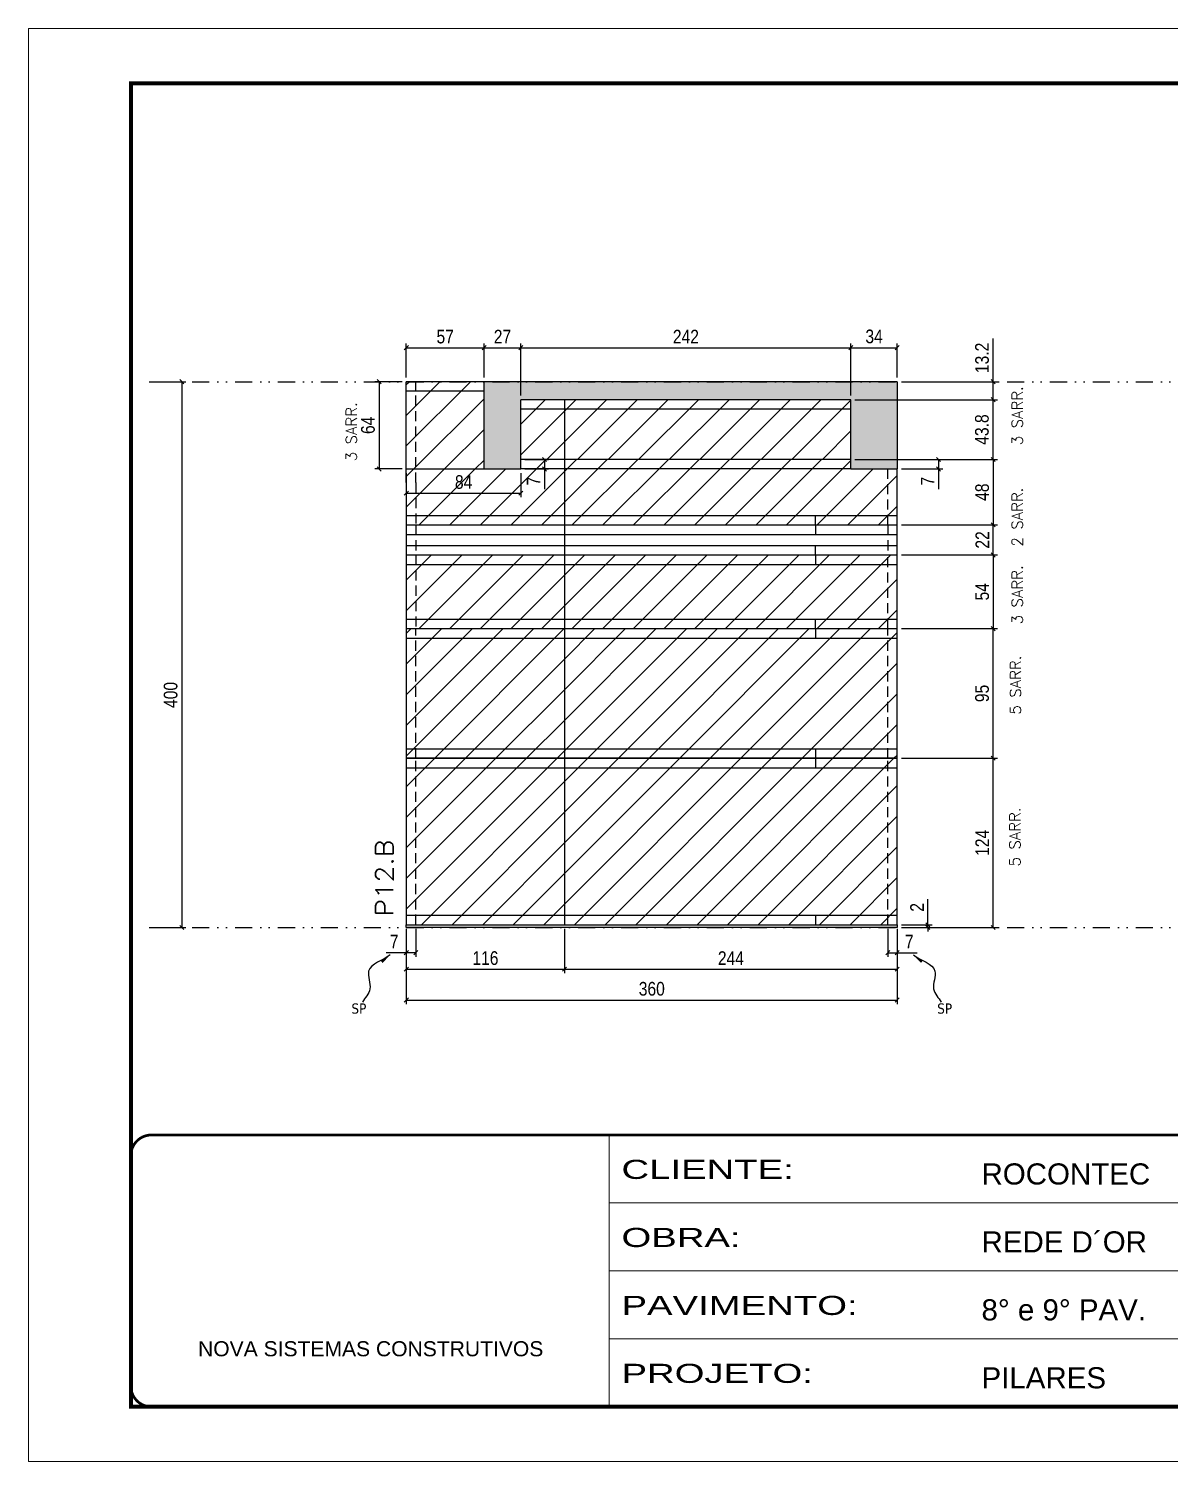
# Model space of a CAD drawing. Extents: x 28748 to 35002, y 14885 to 43501.
# Drawn here: x 28748 to 29585, y 29816 to 30866 of the extents above; entities that cross this region are included whole.
import ezdxf

# ---------------------------------------------------------------- set-up
doc = ezdxf.new("R2010")
doc.units = 0
for name, pattern in [('CONTINUO', [0]), ('DASHED', [0.75, 0.5, -0.25]), ('DIVIDE2', [0.625, 0.25, -0.125, 0, -0.125, 0, -0.125]), ('HIDDEN', [0.375, 0.25, -0.125])]:
    doc.linetypes.add(name, pattern=pattern)
for name, color, linetype in [('COTA', 241, 'Continuous'), ('Nível', 160, 'Continuous'), ('Painéis', 200, 'Continuous'), ('SARR_2.2x7', 40, 'Continuous'), ('Sarrafo de Pressão', 42, 'HIDDEN'), ('texto', 7, 'Continuous')]:
    doc.layers.add(name, color=color, linetype=linetype)
for name, color, linetype, lineweight in [('Folhas', 255, 'Continuous', 9), ('Hachura', 251, 'Continuous', 9), ('SARRAFO DE PRESSAO', 251, 'DASHED', 9), ('Texto Seção', 7, 'Continuous', 15)]:
    doc.layers.add(name, color=color, linetype=linetype, lineweight=lineweight)
doc.styles.add('ARIAL', font='arial.ttf')
doc.styles.add('COTA TECNICA', font='techl___.ttf', dxfattribs={"height": 10})
doc.styles.add('COTA TECNICA-50', font='techl___.ttf', dxfattribs={"height": 10})
doc.styles.add('REGUA-120', font='ROMANS.shx', dxfattribs={"height": 15})
doc.styles.add('ROMANS', font='romans.shx')
doc.styles.get("Standard").update_dxf_attribs({"font": 'arial.ttf'})
doc.styles.add('Tecnologia', font='')
doc.styles.get('Tecnologia').set_extended_font_data('Forgotten Futurist')
doc.dimstyles.new('COTA PAINEL-50', dxfattribs={"dimtxt": 10, "dimasz": 3, "dimexe": 3, "dimexo": 3, "dimgap": 3, "dimtad": 1, "dimdec": 1, "dimzin": 12, "dimdsep": 46, "dimtxsty": 'COTA TECNICA-50', "dimblk1": 'OBLIQUE', "dimblk2": 'OBLIQUE', "dimsah": 1, "dimcen": 0.9, "dimclrd": 4, "dimclre": 4, "dimclrt": 240, "dimadec": 1, "dimazin": 3, "dimtfac": 1, "dimtdec": 1, "dimtmove": 0, "dimatfit": 3, "dimfxl": 1, "dimtolj": 1, "dimtzin": 12, "dimarcsym": 0})
doc.dimstyles.new('PAINEL', dxfattribs={"dimtxt": 10, "dimasz": 3, "dimexe": 3, "dimexo": 3, "dimgap": 3, "dimtad": 1, "dimdec": 1, "dimzin": 12, "dimdsep": 46, "dimtxsty": 'COTA TECNICA', "dimblk1": 'OBLIQUE', "dimblk2": 'OBLIQUE', "dimsah": 1, "dimcen": 0.9, "dimclrd": 4, "dimclre": 4, "dimclrt": 240, "dimadec": 1, "dimazin": 3, "dimtfac": 1, "dimtdec": 1, "dimtmove": 0, "dimatfit": 3, "dimfxl": 1, "dimtolj": 1, "dimtzin": 12, "dimarcsym": 0})
doc.dimstyles.get("Standard").update_dxf_attribs({"dimtxt": 0.18, "dimasz": 0.18, "dimexe": 0.18, "dimexo": 0.0625, "dimgap": 0.09, "dimtad": 0, "dimtih": 1, "dimtoh": 1, "dimdec": 4, "dimzin": 0, "dimdsep": 46, "dimtxsty": 'Standard', "dimcen": 0.09, "dimadec": 0, "dimazin": 0, "dimtfac": 1, "dimtdec": 4, "dimtofl": 0, "dimtmove": 0, "dimatfit": 3, "dimfxl": 1, "dimtolj": 1, "dimtzin": 0, "dimarcsym": 0})
pattern_1 = [(45, (-100259.158, -2076.637), (-11.2253202, 11.2253202), [])]
pattern_2 = [(45, (0, 76), (-11.22532, 11.22532), [])]
pattern_3 = [(45, (0, 8), (-11.22532, 11.22532), [])]

# ---------------------------------------------------------------- blocks, each defined once
blk = doc.blocks.new('9999999999')
at = {"color": 30, "linetype": 'CONTINUO'}
for p, q in [((98564.6, 34230.2), (98564.6, 34429.4)), ((98564.6, 34379.6), (99584, 34379.6)), ((98564.6, 34329.8), (99488, 34329.8)), ((98564.6, 34280), (99488, 34280))]:
    blk.add_line(p, q, dxfattribs=at)
at = {"color": 30, "linetype": 'CONTINUO', "const_width": 2}
blk.add_lwpolyline([(99584, 34230.2), (99584, 34414.4, 0.414214), (99569, 34429.4), (98229, 34429.4, 0.414214), (98214, 34414.4), (98214, 34245.2, 0.414214), (98229, 34230.2), (99584, 34230.2)], format="xyb", dxfattribs=at)
at = {"layer": 'Folhas'}
blk.add_lwpolyline([(98139, 34190.2), (99624, 34190.2), (99624, 35240.2), (98139, 35240.2)], close=True, dxfattribs=at)
at = {"layer": 'Folhas', "color": 30, "const_width": 3}
blk.add_lwpolyline([(98214, 34230.2), (99584, 34230.2), (99584, 35200.2), (98214, 35200.2)], close=True, dxfattribs=at)
at = {"color": 7, "linetype": 'Continuous', "ltscale": 5, "style": 'ARIAL'}
for s, height, p in [('ROCONTEC', 15.48, (98837.7, 34393.1)), ('REDE D´OR', 15.48, (98837.7, 34343.3)), ('8° e 9° PAV.', 15.483, (98837.7, 34293.5)), ('NOVA SISTEMAS CONSTRUTIVOS', 11.059, (98263.2, 34267.2)), ('PILARES', 15.48, (98837.7, 34243.7))]:
    blk.add_text(s, height=height, dxfattribs=at).set_placement(p)
at = {"layer": 'Folhas', "color": 7, "style": 'Tecnologia', "width": 1.5}
for s, p in [('CLIENTE:', (98573.7, 34397.2)), ('OBRA:', (98573.7, 34347.3)), ('PAVIMENTO:', (98573.7, 34297.5)), ('PROJETO:', (98573.7, 34247.7))]:
    blk.add_text(s, height=14, dxfattribs=at).set_placement(p)
blk = doc.blocks.new('_Oblique')
at = {"color": 0, "linetype": 'ByBlock', "lineweight": -2}
blk.add_line((-0.5, -0.5), (0.5, 0.5), dxfattribs=at)
blk = doc.blocks.new('*D907')
at = {"layer": 'COTA', "color": 4, "linetype": 'ByBlock', "lineweight": -2, "transparency": 16777216}
for p, q in [((28839.8, 30607.7), (28863.6, 30607.7)), ((28860.6, 30607.7), (28860.6, 30207.7)), ((28839.8, 30207.7), (28863.6, 30207.7))]:
    blk.add_line(p, q, dxfattribs=at)
at = {"layer": 'Defpoints', "color": 0, "linetype": 'ByBlock', "transparency": 16777216}
for p in [(28836.8, 30607.7), (28836.8, 30207.7), (28860.6, 30207.7)]:
    blk.add_point(p, dxfattribs=at)
at = {"layer": 'COTA', "color": 4, "linetype": 'ByBlock', "lineweight": -2, "transparency": 16777216, "xscale": 3, "yscale": 3, "zscale": 3}
for p, rotation in [((28860.6, 30607.7), 90), ((28860.6, 30207.7), 270)]:
    blk.add_blockref('_Oblique', p, dxfattribs=dict(at, rotation=rotation))
at = {"layer": 'COTA', "color": 240, "linetype": 'ByBlock', "transparency": 16777216, "insert": (28852.5, 30378.1), "char_height": 10, "attachment_point": 5, "rotation": 90, "style": 'COTA TECNICA'}
blk.add_mtext('\\A1;400', dxfattribs=at)
blk = doc.blocks.new('*D908')
at = {"layer": 'COTA', "color": 4, "lineweight": -2, "transparency": 16777216}
for p, q in [((29025.3, 30206.7), (29025.3, 30151.5)), ((29385.3, 30206.7), (29385.3, 30151.5)), ((29025.3, 30154.5), (29385.3, 30154.5))]:
    blk.add_line(p, q, dxfattribs=at)
at = {"layer": 'Defpoints', "color": 0, "transparency": 16777216}
for p in [(29025.3, 30209.7), (29385.3, 30209.7), (29385.3, 30154.5)]:
    blk.add_point(p, dxfattribs=at)
at = {"layer": 'COTA', "color": 4, "lineweight": -2, "transparency": 16777216, "xscale": 3, "yscale": 3, "zscale": 3, "rotation": 180}
blk.add_blockref('_Oblique', (29025.3, 30154.5), dxfattribs=at)
at = {"layer": 'COTA', "color": 4, "lineweight": -2, "transparency": 16777216, "xscale": 3, "yscale": 3, "zscale": 3}
blk.add_blockref('_Oblique', (29385.3, 30154.5), dxfattribs=at)
at = {"layer": 'COTA', "color": 240, "transparency": 16777216, "insert": (29205.3, 30162.7), "char_height": 10, "attachment_point": 5, "style": 'COTA TECNICA'}
blk.add_mtext('\\A1;360', dxfattribs=at)
blk = doc.blocks.new('*D909')
at = {"layer": 'COTA', "color": 4, "lineweight": -2, "transparency": 16777216}
for p, q in [((29025.3, 30204.7), (29025.3, 30186.2)), ((29032.3, 30206.7), (29032.3, 30186.2)), ((29025.3, 30189.2), (29010.6, 30189.2)), ((29032.3, 30189.2), (29025.3, 30189.2))]:
    blk.add_line(p, q, dxfattribs=at)
at = {"layer": 'Defpoints', "color": 0, "transparency": 16777216}
for p in [(29032.3, 30209.7), (29025.3, 30207.7), (29025.3, 30189.2)]:
    blk.add_point(p, dxfattribs=at)
at = {"layer": 'COTA', "color": 4, "lineweight": -2, "transparency": 16777216, "xscale": 3, "yscale": 3, "zscale": 3, "rotation": 180}
blk.add_blockref('_Oblique', (29025.3, 30189.2), dxfattribs=at)
at = {"layer": 'COTA', "color": 4, "lineweight": -2, "transparency": 16777216, "xscale": 3, "yscale": 3, "zscale": 3}
blk.add_blockref('_Oblique', (29032.3, 30189.2), dxfattribs=at)
at = {"layer": 'COTA', "color": 240, "transparency": 16777216, "insert": (29016.4, 30197.3), "char_height": 10, "attachment_point": 5, "style": 'COTA TECNICA-50'}
blk.add_mtext('\\A1;7', dxfattribs=at)
blk = doc.blocks.new('*D874')
at = {"layer": 'COTA', "color": 4, "lineweight": -2, "transparency": 16777216}
for p, q in [((29378.3, 30206.7), (29378.3, 30186.2)), ((29385.3, 30204.7), (29385.3, 30186.2)), ((29378.3, 30189.2), (29385.3, 30189.2)), ((29385.3, 30189.2), (29400, 30189.2))]:
    blk.add_line(p, q, dxfattribs=at)
at = {"layer": 'Defpoints', "color": 0, "transparency": 16777216}
for p in [(29378.3, 30209.7), (29385.3, 30207.7), (29385.3, 30189.2)]:
    blk.add_point(p, dxfattribs=at)
at = {"layer": 'COTA', "color": 4, "lineweight": -2, "transparency": 16777216, "xscale": 3, "yscale": 3, "zscale": 3, "rotation": 180}
blk.add_blockref('_Oblique', (29378.3, 30189.2), dxfattribs=at)
at = {"layer": 'COTA', "color": 4, "lineweight": -2, "transparency": 16777216, "xscale": 3, "yscale": 3, "zscale": 3}
blk.add_blockref('_Oblique', (29385.3, 30189.2), dxfattribs=at)
at = {"layer": 'COTA', "color": 240, "transparency": 16777216, "insert": (29394.1, 30197.3), "char_height": 10, "attachment_point": 5, "style": 'COTA TECNICA-50'}
blk.add_mtext('\\A1;7', dxfattribs=at)
blk = doc.blocks.new('*D875')
at = {"layer": 'COTA', "color": 4, "lineweight": -2, "transparency": 16777216}
for p, q in [((29388.3, 30331.7), (29458.7, 30331.7)), ((29455.7, 30207.7), (29455.7, 30331.7)), ((29388.3, 30207.7), (29458.7, 30207.7))]:
    blk.add_line(p, q, dxfattribs=at)
at = {"layer": 'Defpoints', "color": 0, "transparency": 16777216}
for p in [(29385.3, 30331.7), (29455.7, 30331.7), (29385.3, 30207.7)]:
    blk.add_point(p, dxfattribs=at)
at = {"layer": 'COTA', "color": 4, "lineweight": -2, "transparency": 16777216, "xscale": 3, "yscale": 3, "zscale": 3}
for p, rotation in [((29455.7, 30331.7), 90), ((29455.7, 30207.7), 270)]:
    blk.add_blockref('_Oblique', p, dxfattribs=dict(at, rotation=rotation))
at = {"layer": 'COTA', "color": 240, "transparency": 16777216, "insert": (29447.6, 30269.7), "char_height": 10, "attachment_point": 5, "rotation": 90, "style": 'COTA TECNICA-50'}
blk.add_mtext('\\A1;124', dxfattribs=at)
blk = doc.blocks.new('*D876')
at = {"layer": 'COTA', "color": 4, "lineweight": -2, "transparency": 16777216}
for p, q in [((29407.8, 30209.7), (29407.8, 30228.5)), ((29388.3, 30209.7), (29410.8, 30209.7)), ((29407.8, 30207.7), (29407.8, 30209.7)), ((29388.3, 30207.7), (29410.8, 30207.7)), ((29407.8, 30207.7), (29407.8, 30204.7))]:
    blk.add_line(p, q, dxfattribs=at)
at = {"layer": 'Defpoints', "color": 0, "transparency": 16777216}
for p in [(29385.3, 30209.7), (29385.3, 30207.7), (29407.8, 30207.7)]:
    blk.add_point(p, dxfattribs=at)
at = {"layer": 'COTA', "color": 4, "lineweight": -2, "transparency": 16777216, "xscale": 3, "yscale": 3, "zscale": 3}
for p, rotation in [((29407.8, 30209.7), 270), ((29407.8, 30207.7), 90)]:
    blk.add_blockref('_Oblique', p, dxfattribs=dict(at, rotation=rotation))
at = {"layer": 'COTA', "color": 240, "transparency": 16777216, "insert": (29399.8, 30222.4), "char_height": 10, "attachment_point": 5, "rotation": 90, "style": 'COTA TECNICA-50'}
blk.add_mtext('\\A1;2', dxfattribs=at)
blk = doc.blocks.new('*D877')
at = {"layer": 'COTA', "color": 4, "linetype": 'ByBlock', "lineweight": -2, "transparency": 16777216}
for p, q in [((29388.3, 30426.7), (29458.7, 30426.7)), ((29455.7, 30331.7), (29455.7, 30426.7)), ((29388.3, 30331.7), (29458.7, 30331.7))]:
    blk.add_line(p, q, dxfattribs=at)
at = {"layer": 'Defpoints', "color": 0, "linetype": 'ByBlock', "transparency": 16777216}
for p in [(29385.3, 30426.7), (29455.7, 30426.7), (29385.3, 30331.7)]:
    blk.add_point(p, dxfattribs=at)
at = {"layer": 'COTA', "color": 4, "linetype": 'ByBlock', "lineweight": -2, "transparency": 16777216, "xscale": 3, "yscale": 3, "zscale": 3}
for p, rotation in [((29455.7, 30426.7), 90), ((29455.7, 30331.7), 270)]:
    blk.add_blockref('_Oblique', p, dxfattribs=dict(at, rotation=rotation))
at = {"layer": 'COTA', "color": 240, "linetype": 'ByBlock', "transparency": 16777216, "insert": (29447.5, 30379.2), "char_height": 10, "attachment_point": 5, "rotation": 90, "style": 'COTA TECNICA'}
blk.add_mtext('\\A1;95', dxfattribs=at)
blk = doc.blocks.new('*D1725')
at = {"layer": 'COTA', "color": 4, "linetype": 'ByBlock', "lineweight": -2, "transparency": 16777216}
for p, q in [((29025.3, 30206.7), (29025.3, 30174.1)), ((29141.3, 30206.7), (29141.3, 30174.1)), ((29025.3, 30177.1), (29141.3, 30177.1))]:
    blk.add_line(p, q, dxfattribs=at)
at = {"layer": 'Defpoints', "color": 0, "linetype": 'ByBlock', "transparency": 16777216}
for p in [(29025.3, 30209.7), (29141.3, 30209.7), (29141.3, 30177.1)]:
    blk.add_point(p, dxfattribs=at)
at = {"layer": 'COTA', "color": 4, "linetype": 'ByBlock', "lineweight": -2, "transparency": 16777216, "xscale": 3, "yscale": 3, "zscale": 3, "rotation": 180}
blk.add_blockref('_Oblique', (29025.3, 30177.1), dxfattribs=at)
at = {"layer": 'COTA', "color": 4, "linetype": 'ByBlock', "lineweight": -2, "transparency": 16777216, "xscale": 3, "yscale": 3, "zscale": 3}
blk.add_blockref('_Oblique', (29141.3, 30177.1), dxfattribs=at)
at = {"layer": 'COTA', "color": 240, "linetype": 'ByBlock', "transparency": 16777216, "insert": (29083.3, 30185.2), "char_height": 10, "attachment_point": 5, "style": 'COTA TECNICA'}
blk.add_mtext('\\A1;116', dxfattribs=at)
blk = doc.blocks.new('*D1726')
at = {"layer": 'COTA', "color": 4, "linetype": 'ByBlock', "lineweight": -2, "transparency": 16777216}
for p, q in [((29141.3, 30206.7), (29141.3, 30174.1)), ((29385.3, 30204.7), (29385.3, 30174.1)), ((29141.3, 30177.1), (29385.3, 30177.1))]:
    blk.add_line(p, q, dxfattribs=at)
at = {"layer": 'Defpoints', "color": 0, "linetype": 'ByBlock', "transparency": 16777216}
for p in [(29141.3, 30209.7), (29385.3, 30207.7), (29385.3, 30177.1)]:
    blk.add_point(p, dxfattribs=at)
at = {"layer": 'COTA', "color": 4, "linetype": 'ByBlock', "lineweight": -2, "transparency": 16777216, "xscale": 3, "yscale": 3, "zscale": 3, "rotation": 180}
blk.add_blockref('_Oblique', (29141.3, 30177.1), dxfattribs=at)
at = {"layer": 'COTA', "color": 4, "linetype": 'ByBlock', "lineweight": -2, "transparency": 16777216, "xscale": 3, "yscale": 3, "zscale": 3}
blk.add_blockref('_Oblique', (29385.3, 30177.1), dxfattribs=at)
at = {"layer": 'COTA', "color": 240, "linetype": 'ByBlock', "transparency": 16777216, "insert": (29263.3, 30185.2), "char_height": 10, "attachment_point": 5, "style": 'COTA TECNICA'}
blk.add_mtext('\\A1;244', dxfattribs=at)
blk = doc.blocks.new('*D1735')
at = {"layer": 'COTA', "color": 4, "lineweight": -2, "transparency": 16777216}
for p, q in [((29354.3, 30550.7), (29458.7, 30550.7)), ((29455.7, 30550.7), (29455.7, 30502.7)), ((29388.3, 30502.7), (29458.7, 30502.7))]:
    blk.add_line(p, q, dxfattribs=at)
at = {"layer": 'Defpoints', "color": 0, "transparency": 16777216}
for p in [(29351.3, 30550.7), (29385.3, 30502.7), (29455.7, 30502.7)]:
    blk.add_point(p, dxfattribs=at)
at = {"layer": 'COTA', "color": 4, "lineweight": -2, "transparency": 16777216, "xscale": 3, "yscale": 3, "zscale": 3}
for p, rotation in [((29455.7, 30550.7), 90), ((29455.7, 30502.7), 270)]:
    blk.add_blockref('_Oblique', p, dxfattribs=dict(at, rotation=rotation))
at = {"layer": 'COTA', "color": 240, "transparency": 16777216, "insert": (29447.6, 30526.7), "char_height": 10, "attachment_point": 5, "rotation": 90, "style": 'COTA TECNICA'}
blk.add_mtext('\\A1;48', dxfattribs=at)
blk = doc.blocks.new('*D1738')
at = {"layer": 'COTA', "color": 4, "lineweight": -2, "transparency": 16777216}
for p, q in [((29354.3, 30594.5), (29458.7, 30594.5)), ((29455.7, 30550.7), (29455.7, 30594.5)), ((29354.3, 30550.7), (29458.7, 30550.7))]:
    blk.add_line(p, q, dxfattribs=at)
at = {"layer": 'Defpoints', "color": 0, "transparency": 16777216}
for p in [(29351.3, 30594.5), (29455.7, 30594.5), (29351.3, 30550.7)]:
    blk.add_point(p, dxfattribs=at)
at = {"layer": 'COTA', "color": 4, "lineweight": -2, "transparency": 16777216, "xscale": 3, "yscale": 3, "zscale": 3}
for p, rotation in [((29455.7, 30594.5), 90), ((29455.7, 30550.7), 270)]:
    blk.add_blockref('_Oblique', p, dxfattribs=dict(at, rotation=rotation))
at = {"layer": 'COTA', "color": 240, "transparency": 16777216, "insert": (29447.4, 30572.6), "char_height": 10, "attachment_point": 5, "rotation": 90, "style": 'COTA TECNICA-50'}
blk.add_mtext('\\A1;43.8', dxfattribs=at)
blk = doc.blocks.new('*D884')
at = {"layer": 'COTA', "color": 4, "lineweight": -2, "transparency": 16777216}
for p, q in [((29351.3, 30607.7), (29351.3, 30635.6)), ((29351.3, 30632.6), (29385.3, 30632.6)), ((29385.3, 30610.7), (29385.3, 30635.6))]:
    blk.add_line(p, q, dxfattribs=at)
at = {"layer": 'Defpoints', "color": 0, "transparency": 16777216}
for p in [(29385.3, 30632.6), (29385.3, 30607.7), (29351.3, 30604.7)]:
    blk.add_point(p, dxfattribs=at)
at = {"layer": 'COTA', "color": 4, "lineweight": -2, "transparency": 16777216, "xscale": 3, "yscale": 3, "zscale": 3, "rotation": 180}
blk.add_blockref('_Oblique', (29351.3, 30632.6), dxfattribs=at)
at = {"layer": 'COTA', "color": 4, "lineweight": -2, "transparency": 16777216, "xscale": 3, "yscale": 3, "zscale": 3}
blk.add_blockref('_Oblique', (29385.3, 30632.6), dxfattribs=at)
at = {"layer": 'COTA', "color": 240, "transparency": 16777216, "insert": (29368.3, 30640.8), "char_height": 10, "attachment_point": 5, "style": 'COTA TECNICA-50'}
blk.add_mtext('\\A1;34', dxfattribs=at)
blk = doc.blocks.new('*D2017')
at = {"layer": 'COTA', "color": 4, "lineweight": -2, "transparency": 16777216}
for p, q in [((29022.3, 30607.7), (29002.3, 30607.7)), ((29005.3, 30607.7), (29005.3, 30543.7)), ((29022.3, 30543.7), (29002.3, 30543.7))]:
    blk.add_line(p, q, dxfattribs=at)
at = {"layer": 'Defpoints', "color": 0, "transparency": 16777216}
for p in [(29025.3, 30607.7), (29005.3, 30543.7), (29025.3, 30543.7)]:
    blk.add_point(p, dxfattribs=at)
at = {"layer": 'COTA', "color": 4, "lineweight": -2, "transparency": 16777216, "xscale": 3, "yscale": 3, "zscale": 3}
for p, rotation in [((29005.3, 30607.7), 90), ((29005.3, 30543.7), 270)]:
    blk.add_blockref('_Oblique', p, dxfattribs=dict(at, rotation=rotation))
at = {"layer": 'COTA', "color": 240, "transparency": 16777216, "insert": (28997.2, 30575.7), "char_height": 10, "attachment_point": 5, "rotation": 90, "style": 'COTA TECNICA-50'}
blk.add_mtext('\\A1;64', dxfattribs=at)
blk = doc.blocks.new('*D2164')
at = {"layer": 'COTA', "color": 4, "lineweight": -2, "transparency": 16777216}
for p, q in [((29354.3, 30550.7), (29418.6, 30550.7)), ((29415.6, 30550.7), (29415.6, 30543.7)), ((29388.3, 30543.7), (29418.6, 30543.7)), ((29415.6, 30543.7), (29415.6, 30529))]:
    blk.add_line(p, q, dxfattribs=at)
at = {"layer": 'Defpoints', "color": 0, "transparency": 16777216}
for p in [(29351.3, 30550.7), (29385.3, 30543.7), (29415.6, 30543.7)]:
    blk.add_point(p, dxfattribs=at)
at = {"layer": 'COTA', "color": 4, "lineweight": -2, "transparency": 16777216, "xscale": 3, "yscale": 3, "zscale": 3}
for p, rotation in [((29415.6, 30550.7), 90), ((29415.6, 30543.7), 270)]:
    blk.add_blockref('_Oblique', p, dxfattribs=dict(at, rotation=rotation))
at = {"layer": 'COTA', "color": 240, "transparency": 16777216, "insert": (29407.6, 30534.8), "char_height": 10, "attachment_point": 5, "rotation": 90, "style": 'COTA TECNICA'}
blk.add_mtext('\\A1;7', dxfattribs=at)
blk = doc.blocks.new('*D2165')
at = {"layer": 'COTA', "color": 4, "lineweight": -2, "transparency": 16777216}
for p, q in [((29025.3, 30610.7), (29025.3, 30635.6)), ((29025.3, 30632.6), (29082.3, 30632.6)), ((29082.3, 30610.7), (29082.3, 30635.6))]:
    blk.add_line(p, q, dxfattribs=at)
at = {"layer": 'Defpoints', "color": 0, "transparency": 16777216}
for p in [(29082.3, 30632.6), (29025.3, 30607.7), (29082.3, 30607.7)]:
    blk.add_point(p, dxfattribs=at)
at = {"layer": 'COTA', "color": 4, "lineweight": -2, "transparency": 16777216, "xscale": 3, "yscale": 3, "zscale": 3, "rotation": 180}
blk.add_blockref('_Oblique', (29025.3, 30632.6), dxfattribs=at)
at = {"layer": 'COTA', "color": 4, "lineweight": -2, "transparency": 16777216, "xscale": 3, "yscale": 3, "zscale": 3}
blk.add_blockref('_Oblique', (29082.3, 30632.6), dxfattribs=at)
at = {"layer": 'COTA', "color": 240, "transparency": 16777216, "insert": (29053.8, 30640.7), "char_height": 10, "attachment_point": 5, "style": 'COTA TECNICA'}
blk.add_mtext('\\A1;57', dxfattribs=at)
blk = doc.blocks.new('*D2166')
at = {"layer": 'COTA', "color": 4, "lineweight": -2, "transparency": 16777216}
for p, q in [((29112.3, 30550.7), (29129.6, 30550.7)), ((29126.6, 30550.7), (29126.6, 30543.7)), ((29112.3, 30543.7), (29129.6, 30543.7)), ((29126.6, 30543.7), (29126.6, 30529))]:
    blk.add_line(p, q, dxfattribs=at)
at = {"layer": 'Defpoints', "color": 0, "transparency": 16777216}
for p in [(29109.3, 30550.7), (29109.3, 30543.7), (29126.6, 30543.7)]:
    blk.add_point(p, dxfattribs=at)
at = {"layer": 'COTA', "color": 4, "lineweight": -2, "transparency": 16777216, "xscale": 3, "yscale": 3, "zscale": 3}
for p, rotation in [((29126.6, 30550.7), 90), ((29126.6, 30543.7), 270)]:
    blk.add_blockref('_Oblique', p, dxfattribs=dict(at, rotation=rotation))
at = {"layer": 'COTA', "color": 240, "transparency": 16777216, "insert": (29118.6, 30534.8), "char_height": 10, "attachment_point": 5, "rotation": 90, "style": 'COTA TECNICA'}
blk.add_mtext('\\A1;7', dxfattribs=at)
blk = doc.blocks.new('*D2167')
at = {"layer": 'COTA', "color": 4, "lineweight": -2, "transparency": 16777216}
for p, q in [((29025.3, 30540.7), (29025.3, 30523)), ((29109.3, 30540.7), (29109.3, 30523)), ((29025.3, 30526), (29109.3, 30526))]:
    blk.add_line(p, q, dxfattribs=at)
at = {"layer": 'Defpoints', "color": 0, "transparency": 16777216}
for p in [(29025.3, 30543.7), (29109.3, 30543.7), (29109.3, 30526)]:
    blk.add_point(p, dxfattribs=at)
at = {"layer": 'COTA', "color": 4, "lineweight": -2, "transparency": 16777216, "xscale": 3, "yscale": 3, "zscale": 3, "rotation": 180}
blk.add_blockref('_Oblique', (29025.3, 30526), dxfattribs=at)
at = {"layer": 'COTA', "color": 4, "lineweight": -2, "transparency": 16777216, "xscale": 3, "yscale": 3, "zscale": 3}
blk.add_blockref('_Oblique', (29109.3, 30526), dxfattribs=at)
at = {"layer": 'COTA', "color": 240, "transparency": 16777216, "insert": (29067.3, 30534.1), "char_height": 10, "attachment_point": 5, "style": 'COTA TECNICA'}
blk.add_mtext('\\A1;84', dxfattribs=at)
blk = doc.blocks.new('*D2300')
at = {"layer": 'COTA', "color": 4, "lineweight": -2, "transparency": 16777216}
for p, q in [((29455.7, 30607.7), (29455.7, 30639.4)), ((29388.3, 30607.7), (29458.7, 30607.7)), ((29455.7, 30594.5), (29455.7, 30607.7)), ((29354.3, 30594.5), (29458.7, 30594.5))]:
    blk.add_line(p, q, dxfattribs=at)
at = {"layer": 'Defpoints', "color": 0, "transparency": 16777216}
for p in [(29385.3, 30607.7), (29455.7, 30607.7), (29351.3, 30594.5)]:
    blk.add_point(p, dxfattribs=at)
at = {"layer": 'COTA', "color": 4, "lineweight": -2, "transparency": 16777216, "xscale": 3, "yscale": 3, "zscale": 3}
for p, rotation in [((29455.7, 30607.7), 90), ((29455.7, 30594.5), 270)]:
    blk.add_blockref('_Oblique', p, dxfattribs=dict(at, rotation=rotation))
at = {"layer": 'COTA', "color": 240, "transparency": 16777216, "insert": (29447.5, 30625.1), "char_height": 10, "attachment_point": 5, "rotation": 90, "style": 'COTA TECNICA'}
blk.add_mtext('\\A1;13.2', dxfattribs=at)
blk = doc.blocks.new('*D2301')
at = {"layer": 'COTA', "color": 4, "lineweight": -2, "transparency": 16777216}
for p, q in [((29109.3, 30597.5), (29109.3, 30635.6)), ((29109.3, 30632.6), (29351.3, 30632.6)), ((29351.3, 30597.5), (29351.3, 30635.6))]:
    blk.add_line(p, q, dxfattribs=at)
at = {"layer": 'Defpoints', "color": 0, "transparency": 16777216}
for p in [(29351.3, 30632.6), (29109.3, 30594.5), (29351.3, 30594.5)]:
    blk.add_point(p, dxfattribs=at)
at = {"layer": 'COTA', "color": 4, "lineweight": -2, "transparency": 16777216, "xscale": 3, "yscale": 3, "zscale": 3, "rotation": 180}
blk.add_blockref('_Oblique', (29109.3, 30632.6), dxfattribs=at)
at = {"layer": 'COTA', "color": 4, "lineweight": -2, "transparency": 16777216, "xscale": 3, "yscale": 3, "zscale": 3}
blk.add_blockref('_Oblique', (29351.3, 30632.6), dxfattribs=at)
at = {"layer": 'COTA', "color": 240, "transparency": 16777216, "insert": (29230.3, 30640.7), "char_height": 10, "attachment_point": 5, "style": 'COTA TECNICA'}
blk.add_mtext('\\A1;242', dxfattribs=at)
blk = doc.blocks.new('*D2302')
at = {"layer": 'COTA', "color": 4, "lineweight": -2, "transparency": 16777216}
for p, q in [((29388.3, 30480.7), (29458.7, 30480.7)), ((29455.7, 30480.7), (29455.7, 30426.7)), ((29388.3, 30426.7), (29458.7, 30426.7))]:
    blk.add_line(p, q, dxfattribs=at)
at = {"layer": 'Defpoints', "color": 0, "transparency": 16777216}
for p in [(29385.3, 30480.7), (29385.3, 30426.7), (29455.7, 30426.7)]:
    blk.add_point(p, dxfattribs=at)
at = {"layer": 'COTA', "color": 4, "lineweight": -2, "transparency": 16777216, "xscale": 3, "yscale": 3, "zscale": 3}
for p, rotation in [((29455.7, 30480.7), 90), ((29455.7, 30426.7), 270)]:
    blk.add_blockref('_Oblique', p, dxfattribs=dict(at, rotation=rotation))
at = {"layer": 'COTA', "color": 240, "transparency": 16777216, "insert": (29447.6, 30453.7), "char_height": 10, "attachment_point": 5, "rotation": 90, "style": 'COTA TECNICA'}
blk.add_mtext('\\A1;54', dxfattribs=at)
blk = doc.blocks.new('*D2303')
at = {"layer": 'COTA', "color": 4, "lineweight": -2, "transparency": 16777216}
for p, q in [((29082.3, 30610.7), (29082.3, 30635.6)), ((29082.3, 30632.6), (29109.3, 30632.6)), ((29109.3, 30610.7), (29109.3, 30635.6))]:
    blk.add_line(p, q, dxfattribs=at)
at = {"layer": 'Defpoints', "color": 0, "transparency": 16777216}
for p in [(29109.3, 30632.6), (29082.3, 30607.7), (29109.3, 30607.7)]:
    blk.add_point(p, dxfattribs=at)
at = {"layer": 'COTA', "color": 4, "lineweight": -2, "transparency": 16777216, "xscale": 3, "yscale": 3, "zscale": 3, "rotation": 180}
blk.add_blockref('_Oblique', (29082.3, 30632.6), dxfattribs=at)
at = {"layer": 'COTA', "color": 4, "lineweight": -2, "transparency": 16777216, "xscale": 3, "yscale": 3, "zscale": 3}
blk.add_blockref('_Oblique', (29109.3, 30632.6), dxfattribs=at)
at = {"layer": 'COTA', "color": 240, "transparency": 16777216, "insert": (29095.8, 30640.7), "char_height": 10, "attachment_point": 5, "style": 'COTA TECNICA'}
blk.add_mtext('\\A1;27', dxfattribs=at)
blk = doc.blocks.new('*D2459')
at = {"layer": 'COTA', "color": 4, "lineweight": -2, "transparency": 16777216}
for p, q in [((29388.3, 30502.7), (29458.7, 30502.7)), ((29455.7, 30480.7), (29455.7, 30502.7)), ((29388.3, 30480.7), (29458.7, 30480.7))]:
    blk.add_line(p, q, dxfattribs=at)
at = {"layer": 'Defpoints', "color": 0, "transparency": 16777216}
for p in [(29385.3, 30502.7), (29455.7, 30502.7), (29385.3, 30480.7)]:
    blk.add_point(p, dxfattribs=at)
at = {"layer": 'COTA', "color": 4, "lineweight": -2, "transparency": 16777216, "xscale": 3, "yscale": 3, "zscale": 3}
for p, rotation in [((29455.7, 30502.7), 90), ((29455.7, 30480.7), 270)]:
    blk.add_blockref('_Oblique', p, dxfattribs=dict(at, rotation=rotation))
at = {"layer": 'COTA', "color": 240, "transparency": 16777216, "insert": (29447.7, 30491.7), "char_height": 10, "attachment_point": 5, "rotation": 90, "style": 'COTA TECNICA'}
blk.add_mtext('\\A1;22', dxfattribs=at)

msp = doc.modelspace()

# ---------------------------------------------------------------- hatches: boundary and pattern name
at = {"layer": 'COTA', "linetype": 'ByBlock'}
h = msp.add_hatch(dxfattribs=at)
h.set_pattern_fill('AR-CONC', color=256, scale=0.03)
h.set_pattern_definition([(50, (0, 22), (5.46554007, -0.47817257), [0.5715, -6.2865]), (355, (0, 22), (-1.05730264, 5.73170536), [0.4572, -5.0292175]), (100.451445, (0.4555, 21.96), (4.4082374, 5.25353256), [0.4857003, -5.34270734]), (46.1842, (0, 23.524), (8.1323712, -1.2612698), [0.85725, -9.42975]), (96.635558, (0.678, 23.419), (7.122124, 7.4227837), [0.7285507, -8.0140682]), (351.184151, (0, 23.524), (7.122124, 7.4227837), [0.685799, -7.543792]), (21, (0.762, 23.143), (4.54843174, -3.06795595), [0.5715, -6.2865]), (326, (0.762, 23.143), (1.85406085, 5.525639), [0.4572, -5.0292]), (71.451445, (1.141, 22.8873), (6.4024926, 2.45768307), [0.4857003, -5.3426981]), (37.5, (0, 22), (0.0926581, 2.53665117), [0, -4.96824, 0, -5.1054, 0, -5.04825]), (7.5, (0, 22), (2.00458988, 3.00541724), [0, -2.91084, 0, -4.85394, 0, -1.92405]), (327.5, (-1.6993, 22), (4.067717855, -0.17186232), [0, -1.905, 0, -5.9436, 0, -7.8867]), (317.5, (-2.4613, 22), (4.44387544, 0.76279473), [0, -2.4765, 0, -3.94716, 0, -5.6007])])
h.paths.add_polyline_path([(29109.28, 30594.5), (29351.28, 30594.5), (29351.28, 30550.7), (29351.28, 30543.7), (29385.28, 30543.7), (29385.28, 30607.7), (29082.28, 30607.7), (29082.28, 30543.7), (29109.28, 30543.7), (29109.28, 30550.7)])
at = {"layer": 'Hachura'}
h = msp.add_hatch(dxfattribs=at)
h.set_pattern_fill('ANSI31', color=256, scale=5)
h.set_pattern_definition(pattern_2)
h.paths.add_polyline_path([(29082.28, 30543.7), (29082.28, 30607.7), (29025.28, 30607.7), (29025.28, 30563.7), (29025.28, 30543.7)])
h = msp.add_hatch(dxfattribs=at)
h.set_pattern_fill('ANSI31', color=256, scale=5)
h.set_pattern_definition(pattern_3)
h.paths.add_polyline_path([(29141.28, 30550.7), (29141.28, 30594.5), (29109.28, 30594.5), (29109.28, 30550.7)])
h = msp.add_hatch(dxfattribs=at)
h.set_pattern_fill('ANSI31', color=256, scale=5)
h.set_pattern_definition(pattern_3)
h.paths.add_polyline_path([(29351.28, 30550.7), (29351.28, 30594.5), (29141.28, 30594.5), (29141.28, 30550.7)])
h = msp.add_hatch(dxfattribs=at)
h.set_pattern_fill('ANSI31', color=256, scale=5)
h.set_pattern_definition(pattern_2)
h.paths.add_polyline_path([(29141.28, 30550.7), (29109.28, 30550.7), (29109.28, 30543.7), (29025.28, 30543.7), (29025.28, 30533.7), (29025.28, 30502.7), (29141.28, 30502.7)])
h = msp.add_hatch(dxfattribs=at)
h.set_pattern_fill('ANSI31', color=256, scale=5)
h.set_pattern_definition(pattern_2)
h.paths.add_polyline_path([(29385.28, 30543.7), (29351.28, 30543.7), (29351.28, 30550.7), (29141.28, 30550.7), (29141.28, 30502.7), (29385.28, 30502.7)])
h = msp.add_hatch(dxfattribs=at)
h.set_pattern_fill('ANSI31', color=256, scale=5)
h.paths.add_polyline_path([(29141.28, 30480.7), (29025.28, 30480.7), (29025.28, 30426.7), (29141.28, 30426.7)])
h = msp.add_hatch(dxfattribs=at)
h.set_pattern_fill('ANSI31', color=256, scale=5)
h.paths.add_polyline_path([(29141.28, 30480.7), (29141.28, 30426.7), (29385.28, 30426.7), (29385.28, 30480.7)])
at = {"layer": 'Hachura', "linetype": 'ByBlock'}
h = msp.add_hatch(dxfattribs=at)
h.set_pattern_fill('ANSI31', color=256, scale=5)
h.set_pattern_definition(pattern_1)
h.paths.add_polyline_path([(29141.28, 30426.7), (29025.28, 30426.7), (29025.28, 30331.7), (29141.28, 30331.7)])
h = msp.add_hatch(dxfattribs=at)
h.set_pattern_fill('ANSI31', color=256, scale=5)
h.set_pattern_definition(pattern_1)
h.paths.add_polyline_path([(29385.28, 30426.7), (29141.28, 30426.7), (29141.28, 30331.7), (29385.28, 30331.7)])
h = msp.add_hatch(dxfattribs=at)
h.set_pattern_fill('ANSI31', color=256, scale=5)
h.set_pattern_definition(pattern_1)
h.paths.add_polyline_path([(29025.28, 30331.7), (29025.28, 30209.7), (29141.28, 30209.7), (29141.28, 30331.7)])
h = msp.add_hatch(dxfattribs=at)
h.set_pattern_fill('ANSI31', color=256, scale=5)
h.set_pattern_definition(pattern_1)
h.paths.add_polyline_path([(29141.28, 30331.7), (29141.28, 30209.7), (29385.28, 30209.7), (29385.28, 30331.7)])

# ---------------------------------------------------------------- linework, layer by layer
at = {"layer": 'COTA', "linetype": 'ByBlock'}
for q in [(29082.28, 30607.7), (29385.28, 30543.7)]:
    msp.add_line((29385.28, 30607.7), q, dxfattribs=at)
at = {"layer": 'Nível', "color": 4, "linetype": 'DIVIDE2', "ltscale": 50}
for p, q in [((28836.84, 30607.7), (30193.34, 30607.7)), ((28836.84, 30207.7), (30193.34, 30207.7))]:
    msp.add_line(p, q, dxfattribs=at)
at = {"layer": 'Painéis'}
for p, q in [((29025.28, 30563.7), (29025.28, 30607.7)), ((29082.28, 30607.7), (29025.28, 30607.7)), ((29082.28, 30543.7), (29082.28, 30607.7)), ((29109.28, 30550.7), (29109.28, 30594.5)), ((29351.28, 30594.5), (29109.28, 30594.5)), ((29141.28, 30594.5), (29141.28, 30209.7)), ((29351.28, 30550.7), (29351.28, 30594.5)), ((29025.28, 30533.7), (29025.28, 30563.7)), ((29025.28, 30563.7), (29025.28, 30563.7)), ((29109.28, 30543.7), (29109.28, 30550.7)), ((29351.28, 30550.7), (29109.28, 30550.7)), ((29351.28, 30543.7), (29351.28, 30550.7)), ((29025.28, 30543.7), (29109.28, 30543.7)), ((29351.28, 30543.7), (29385.28, 30543.7)), ((29385.28, 30502.7), (29385.28, 30543.7)), ((29025.28, 30533.7), (29025.28, 30502.7)), ((29025.28, 30502.7), (29385.28, 30502.7)), ((29025.28, 30502.7), (29025.28, 30480.7)), ((29385.28, 30480.7), (29385.28, 30502.7)), ((29025.28, 30480.7), (29025.28, 30426.7)), ((29025.28, 30480.7), (29385.28, 30480.7)), ((29385.28, 30426.7), (29385.28, 30480.7)), ((29025.28, 30426.7), (29025.28, 30209.7)), ((29025.28, 30426.7), (29385.28, 30426.7)), ((29385.28, 30209.7), (29385.28, 30426.7)), ((29385.28, 30331.7), (29025.28, 30331.7)), ((29025.28, 30331.7), (29385.28, 30331.7)), ((29025.28, 30209.7), (29385.28, 30209.7))]:
    msp.add_line(p, q, dxfattribs=at)
msp.add_lwpolyline([(29025.28, 30209.7), (29385.28, 30209.7), (29385.28, 30207.7), (29025.28, 30207.7)], close=True, dxfattribs=at)
at = {"layer": 'SARR_2.2x7'}
for p, q in [((29082.28, 30600.7), (29025.28, 30600.7)), ((29351.28, 30587.5), (29109.28, 30587.5)), ((29141.28, 30543.7), (29109.28, 30543.7)), ((29351.28, 30543.7), (29141.28, 30543.7)), ((29025.28, 30509.7), (29325.28, 30509.7)), ((29325.28, 30509.7), (29385.28, 30509.7)), ((29325.28, 30502.7), (29325.28, 30509.7)), ((29325.28, 30502.7), (29325.28, 30495.7)), ((29025.28, 30495.7), (29325.28, 30495.7)), ((29325.28, 30495.7), (29385.28, 30495.7)), ((29025.28, 30487.7), (29325.28, 30487.7)), ((29325.28, 30487.7), (29385.28, 30487.7)), ((29325.28, 30480.7), (29325.28, 30487.7)), ((29025.28, 30473.7), (29325.28, 30473.7)), ((29325.28, 30480.7), (29325.28, 30473.7)), ((29325.28, 30473.7), (29385.28, 30473.7)), ((29025.28, 30433.7), (29325.28, 30433.7)), ((29325.28, 30433.7), (29385.28, 30433.7)), ((29325.28, 30426.7), (29325.28, 30433.7)), ((29025.28, 30419.7), (29325.28, 30419.7)), ((29325.28, 30426.7), (29325.28, 30419.7)), ((29325.28, 30419.7), (29385.28, 30419.7)), ((29025.28, 30338.7), (29325.28, 30338.7)), ((29325.28, 30338.7), (29385.28, 30338.7)), ((29325.28, 30338.7), (29325.28, 30331.7)), ((29025.28, 30324.7), (29325.28, 30324.7)), ((29325.28, 30331.7), (29325.28, 30324.7)), ((29325.28, 30324.7), (29385.28, 30324.7)), ((29025.28, 30216.7), (29325.28, 30216.7)), ((29325.28, 30216.7), (29385.28, 30216.7)), ((29325.28, 30216.7), (29325.28, 30209.7))]:
    msp.add_line(p, q, dxfattribs=at)
at = {"layer": 'Sarrafo de Pressão', "ltscale": 30}
for p, q in [((29032.28, 30533.7), (29032.28, 30607.7)), ((29378.28, 30502.7), (29378.28, 30543.7)), ((29032.28, 30533.7), (29032.28, 30502.7)), ((29032.28, 30502.7), (29032.28, 30480.7)), ((29378.28, 30502.7), (29378.28, 30480.7)), ((29032.28, 30480.7), (29032.28, 30426.7)), ((29378.28, 30426.7), (29378.28, 30480.7)), ((29032.28, 30331.7), (29032.28, 30426.7)), ((29378.28, 30331.7), (29378.28, 30426.7)), ((29032.28, 30209.7), (29032.28, 30331.7)), ((29378.28, 30209.7), (29378.28, 30331.7))]:
    msp.add_line(p, q, dxfattribs=at)

# ---------------------------------------------------------------- block references
at = {"layer": 'SARRAFO DE PRESSAO', "color": 6, "linetype": 'ByBlock'}
msp.add_blockref('9999999999', (-69390.64, -4373.79), dxfattribs=at)

# ---------------------------------------------------------------- texts
at = {"layer": 'texto', "color": 0, "char_height": 7.5, "attachment_point": 5}
for insert in [(28990.51, 30148.21), (29420.06, 30148.21)]:
    msp.add_mtext('{\\fTahoma|b0|i0|c0|p34;\\C4;SP}', dxfattribs=dict(at, insert=insert))
at = {"layer": 'Texto Seção', "linetype": 'Continuous', "style": 'ROMANS'}
for s, p in [('3 SARR.', (29477.28, 30561.17)), ('3 SARR.', (28988.95, 30549.39)), ('2 SARR.', (29477.28, 30486.89)), ('3 SARR.', (29477.28, 30429.86)), ('5 SARR.', (29475.98, 30363.73)), ('5 SARR.', (29475.56, 30252.42))]:
    msp.add_text(s, height=8, rotation=90, dxfattribs=at).set_placement(p)
at = {"layer": 'Texto Seção', "style": 'REGUA-120', "width": 1.1}
msp.add_text('P12.B', height=13, rotation=90, dxfattribs=at).set_placement((29015.7, 30215.6))

# ---------------------------------------------------------------- dimensions: what is measured, and where the dimension line sits
at = {"layer": 'COTA'}
for base, p1, p2, dimstyle, picture, middle in [((29082.28, 30632.62), (29025.28, 30607.7), (29082.28, 30607.7), 'PAINEL', '*D2165', (29053.78, 30640.73)), ((29109.28, 30632.62), (29082.28, 30607.7), (29109.28, 30607.7), 'PAINEL', '*D2303', (29095.78, 30640.7)), ((29351.28, 30632.62), (29109.28, 30594.5), (29351.28, 30594.5), 'PAINEL', '*D2301', (29230.28, 30640.7)), ((29385.28, 30632.62), (29351.28, 30604.7), (29385.28, 30607.7), 'COTA PAINEL-50', '*D884', (29368.28, 30640.84)), ((29109.28, 30525.96), (29025.28, 30543.7), (29109.28, 30543.7), 'PAINEL', '*D2167', (29067.28, 30534.06)), ((29385.28, 30189.19), (29378.28, 30209.7), (29385.28, 30207.7), 'COTA PAINEL-50', '*D874', (29394.15, 30197.26))]:
    dim = msp.add_linear_dim(base=base, p1=p1, p2=p2, dimstyle=dimstyle, dxfattribs=at)
    dim.commit()
    dim.dimension.update_dxf_attribs({"geometry": picture, "text_midpoint": middle})
for base, p1, p2, angle, dimstyle, picture, middle in [((29455.67, 30607.7), (29351.28, 30594.5), (29385.28, 30607.7), 90, 'PAINEL', '*D2300', (29447.45, 30625.07)), ((29005.28, 30543.7), (29025.28, 30607.7), (29025.28, 30543.7), 90, 'COTA PAINEL-50', '*D2017', (28997.18, 30575.7)), ((29455.67, 30594.5), (29351.28, 30550.7), (29351.28, 30594.5), 90, 'COTA PAINEL-50', '*D1738', (29447.43, 30572.6)), ((29126.63, 30543.7), (29109.28, 30550.7), (29109.28, 30543.7), 90, 'PAINEL', '*D2166', (29118.55, 30534.84)), ((29455.67, 30502.7), (29351.28, 30550.7), (29385.28, 30502.7), 90, 'PAINEL', '*D1735', (29447.58, 30526.7)), ((29415.63, 30543.7), (29351.28, 30550.7), (29385.28, 30543.7), 90, 'PAINEL', '*D2164', (29407.56, 30534.84)), ((29455.67, 30426.7), (29385.28, 30480.7), (29385.28, 30426.7), 90, 'PAINEL', '*D2302', (29447.56, 30453.7)), ((29455.67, 30331.7), (29385.28, 30207.7), (29385.28, 30331.7), 90, 'COTA PAINEL-50', '*D875', (29447.6, 30269.7)), ((29025.28, 30189.19), (29032.28, 30209.7), (29025.28, 30207.7), 180, 'COTA PAINEL-50', '*D909', (29016.42, 30197.26))]:
    dim = msp.add_linear_dim(base=base, p1=p1, p2=p2, angle=angle, dimstyle=dimstyle, dxfattribs=at)
    dim.commit()
    dim.dimension.update_dxf_attribs({"geometry": picture, "text_midpoint": middle})
at = {"layer": 'COTA', "linetype": 'ByBlock'}
dim = msp.add_linear_dim(base=(28860.56, 30207.7), p1=(28836.84, 30607.7), p2=(28836.84, 30207.7), angle=90, dimstyle='PAINEL', dxfattribs=at)
dim.commit()
dim.dimension.update_dxf_attribs({"geometry": '*D907', "text_midpoint": (28860.56, 30378.07), "dimtype": 160})
at = {"layer": 'COTA'}
for base, p1, p2, dimstyle, picture, middle in [((29455.67, 30502.7), (29385.28, 30480.7), (29385.28, 30502.7), 'PAINEL', '*D2459', (29455.67, 30491.7)), ((29407.81, 30207.7), (29385.28, 30209.7), (29385.28, 30207.7), 'COTA PAINEL-50', '*D876', (29407.81, 30222.45))]:
    dim = msp.add_linear_dim(base=base, p1=p1, p2=p2, angle=90, dimstyle=dimstyle, dxfattribs=at)
    dim.commit()
    dim.dimension.update_dxf_attribs({"geometry": picture, "text_midpoint": middle, "dimtype": 160})
at = {"layer": 'COTA', "linetype": 'ByBlock'}
dim = msp.add_linear_dim(base=(29455.67, 30426.7), p1=(29385.28, 30331.7), p2=(29385.28, 30426.7), angle=90, dimstyle='PAINEL', override={"dimtmove": 1}, dxfattribs=at)
dim.commit()
dim.dimension.update_dxf_attribs({"geometry": '*D877', "text_midpoint": (29447.53, 30379.2)})
at = {"layer": 'COTA'}
dim = msp.add_linear_dim(base=(29385.28, 30154.51), p1=(29025.28, 30209.7), p2=(29385.28, 30209.7), dimstyle='PAINEL', override={"dimarcsym": 2}, dxfattribs=at)
dim.commit()
dim.dimension.update_dxf_attribs({"geometry": '*D908', "text_midpoint": (29205.28, 30162.73)})
at = {"layer": 'COTA', "linetype": 'ByBlock'}
dim = msp.add_linear_dim(base=(29141.28, 30177.1), p1=(29025.28, 30209.7), p2=(29141.28, 30209.7), dimstyle='PAINEL', dxfattribs=at)
dim.commit()
dim.dimension.update_dxf_attribs({"geometry": '*D1725', "text_midpoint": (29083.28, 30185.21)})
dim = msp.add_linear_dim(base=(29385.28, 30177.1), p1=(29141.28, 30209.7), p2=(29385.28, 30207.7), dimstyle='PAINEL', override={"dimtmove": 1}, dxfattribs=at)
dim.commit()
dim.dimension.update_dxf_attribs({"geometry": '*D1726', "text_midpoint": (29263.28, 30185.18)})

# ---------------------------------------------------------------- leaders
at = {"layer": 'COTA', "path_type": 1}
for points in [[(29013.45, 30187.52), (28997.67, 30175.69), (28998.59, 30162.68), (28993.04, 30152.9)], [(29397.11, 30187.52), (29412.9, 30175.69), (29411.97, 30162.68), (29417.52, 30152.9)]]:
    msp.add_leader(points, dimstyle='Standard', override={"dimasz": 8}, dxfattribs=at)

doc.saveas('drawing.dxf')
